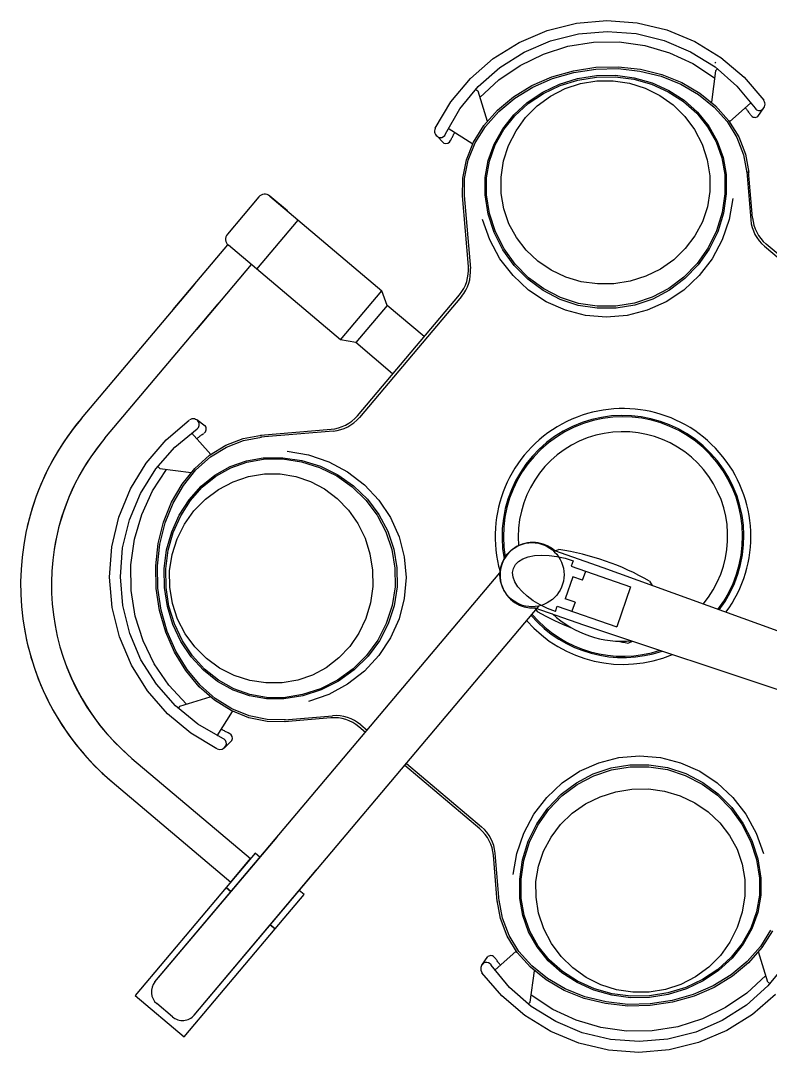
# Model space of a CAD drawing. Extents: x 2733443 to 3206532, y -1516114 to -1264405.
# Drawn here: x 3000683 to 3001077, y -1482880 to -1482338 of the extents above; entities that cross this region are included whole.
import ezdxf

# ---------------------------------------------------------------- set-up
doc = ezdxf.new("R2010")
doc.units = 0
doc.header["$MEASUREMENT"] = 0
doc.linetypes.add('1', pattern=[0, 0, 0])
doc.layers.get('0').update_dxf_attribs({"color": 250, "linetype": '1'})
doc.layers.add('furniture', color=33, linetype='Continuous')

# ---------------------------------------------------------------- blocks, each defined once
blk = doc.blocks.new('EQUIPMENT')
at = {"layer": 'furniture'}
for p, q in [((-30617.86, 19823.82), (-30601.93, 19825.17)), ((-30601.93, 19825.17), (-30585.98, 19823.98)), ((-30585.98, 19823.98), (-30570.42, 19820.3)), ((-30648.1, 19813.74), (-30633.38, 19819.98)), ((-30633.38, 19819.98), (-30617.86, 19823.82)), ((-30616.79, 19818.26), (-30601.7, 19819.51)), ((-30601.7, 19819.51), (-30586.6, 19818.33)), ((-30570.42, 19820.3), (-30555.64, 19814.22)), ((-30661.65, 19805.26), (-30648.1, 19813.74)), ((-30645.42, 19808.67), (-30631.49, 19814.62)), ((-30631.49, 19814.62), (-30616.79, 19818.26)), ((-30622.38, 19811.68), (-30608.99, 19813.82)), ((-30608.99, 19813.82), (-30595.43, 19813.96)), ((-30595.43, 19813.96), (-30582, 19812.11)), ((-30586.6, 19818.33), (-30571.88, 19814.75)), ((-30571.88, 19814.75), (-30557.92, 19808.86)), ((-30555.64, 19814.22), (-30542, 19805.88)), ((-30658.22, 19800.57), (-30645.42, 19808.67)), ((-30635.31, 19807.6), (-30622.38, 19811.68)), ((-30582, 19812.11), (-30568.98, 19808.31)), ((-30568.98, 19808.31), (-30556.66, 19802.63)), ((-30557.92, 19808.86), (-30545.09, 19800.82)), ((-30673.7, 19794.74), (-30661.65, 19805.26)), ((-30647.51, 19801.67), (-30635.31, 19807.6)), ((-30556.66, 19802.63), (-30545.32, 19795.2)), ((-30544.61, 19803.26), (-30545.12, 19802.8)), ((-30542, 19805.88), (-30529.84, 19795.49)), ((-30669.56, 19790.53), (-30658.22, 19800.57)), ((-30658.69, 19794), (-30647.51, 19801.67)), ((-30630.81, 19795.66), (-30619.52, 19798.88)), ((-30630.43, 19794.82), (-30619.29, 19798)), ((-30619.52, 19798.88), (-30607.81, 19800.64)), ((-30619.29, 19798), (-30607.74, 19799.73)), ((-30607.81, 19800.64), (-30595.98, 19800.87)), ((-30607.74, 19799.73), (-30596.06, 19799.97)), ((-30596.06, 19799.97), (-30584.54, 19798.7)), ((-30595.98, 19800.87), (-30584.31, 19799.59)), ((-30584.54, 19798.7), (-30573.47, 19795.97)), ((-30584.31, 19799.59), (-30573.08, 19796.81)), ((-30544.84, 19798.84), (-30546.98, 19782.37)), ((-30545.09, 19800.82), (-30533.7, 19790.83)), ((-30544.84, 19798.84), (-30543.76, 19799.81)), ((-30683.94, 19782.46), (-30673.7, 19794.74)), ((-30668.63, 19784.78), (-30658.69, 19794)), ((-30641.41, 19791.03), (-30630.81, 19795.66)), ((-30640.88, 19790.27), (-30630.43, 19794.82)), ((-30635.67, 19787.65), (-30626.78, 19791.87)), ((-30626.78, 19791.87), (-30617.3, 19794.78)), ((-30626.51, 19791.07), (-30617.12, 19793.95)), ((-30623.94, 19789.45), (-30615.74, 19792.15)), ((-30617.3, 19794.78), (-30607.45, 19796.33)), ((-30617.12, 19793.95), (-30607.38, 19795.47)), ((-30615.74, 19792.15), (-30607.22, 19793.55)), ((-30607.45, 19796.33), (-30597.48, 19796.46)), ((-30607.38, 19795.47), (-30597.52, 19795.61)), ((-30607.22, 19793.55), (-30598.58, 19793.6)), ((-30598.58, 19793.6), (-30590.04, 19792.31)), ((-30597.52, 19795.61), (-30587.78, 19794.35)), ((-30597.48, 19796.46), (-30587.64, 19795.17)), ((-30590.04, 19792.31), (-30581.81, 19789.71)), ((-30587.78, 19794.35), (-30578.41, 19791.72)), ((-30587.64, 19795.17), (-30578.17, 19792.51)), ((-30578.41, 19791.72), (-30569.64, 19787.8)), ((-30578.17, 19792.51), (-30569.3, 19788.53)), ((-30573.47, 19795.97), (-30563.12, 19791.83)), ((-30573.08, 19796.81), (-30562.59, 19792.61)), ((-30563.12, 19791.83), (-30553.74, 19786.39)), ((-30562.59, 19792.61), (-30553.08, 19787.09)), ((-30529.84, 19795.49), (-30519.47, 19783.32)), ((-30679.15, 19778.8), (-30669.56, 19790.53)), ((-30670.88, 19789.02), (-30669.71, 19788.28)), ((-30669.71, 19788.28), (-30664.81, 19772.31)), ((-30651.05, 19785.13), (-30641.41, 19791.03)), ((-30650.4, 19784.45), (-30640.88, 19790.27)), ((-30643.75, 19782.23), (-30635.67, 19787.65)), ((-30643.29, 19781.58), (-30635.3, 19786.91)), ((-30635.3, 19786.91), (-30626.51, 19791.07)), ((-30631.62, 19785.5), (-30623.94, 19789.45)), ((-30581.81, 19789.71), (-30574.09, 19785.86)), ((-30569.64, 19787.8), (-30561.68, 19782.68)), ((-30569.3, 19788.53), (-30561.25, 19783.32)), ((-30553.74, 19786.39), (-30545.56, 19779.78)), ((-30553.08, 19787.09), (-30544.79, 19780.38)), ((-30533.7, 19790.83), (-30524.05, 19779.15)), ((-30692.12, 19768.72), (-30683.94, 19782.46)), ((-30659.5, 19778.09), (-30651.05, 19785.13)), ((-30658.73, 19777.51), (-30650.4, 19784.45)), ((-30650.81, 19775.75), (-30643.75, 19782.23)), ((-30650.28, 19775.19), (-30643.29, 19781.58)), ((-30638.58, 19780.41), (-30631.62, 19785.5)), ((-30574.09, 19785.86), (-30567.07, 19780.86)), ((-30567.07, 19780.86), (-30560.93, 19774.82)), ((-30561.68, 19782.68), (-30554.72, 19776.49)), ((-30561.25, 19783.32), (-30554.22, 19777.03)), ((-30537.43, 19771.99), (-30526.18, 19782.07)), ((-30686.75, 19765.69), (-30679.15, 19778.8)), ((-30666.55, 19770.09), (-30659.5, 19778.09)), ((-30665.69, 19769.63), (-30658.73, 19777.51)), ((-30656.68, 19768.37), (-30650.81, 19775.75)), ((-30656.1, 19767.91), (-30650.28, 19775.19)), ((-30644.66, 19774.3), (-30638.58, 19780.41)), ((-30554.72, 19776.49), (-30548.95, 19769.37)), ((-30554.22, 19777.03), (-30548.38, 19769.8)), ((-30545.56, 19779.78), (-30538.78, 19772.17)), ((-30544.79, 19780.38), (-30537.92, 19772.66)), ((-30529.19, 19779.37), (-30528.9, 19779.01)), ((-30528.9, 19779.01), (-30528.62, 19778.64)), ((-30528.62, 19778.64), (-30528.33, 19778.28)), ((-30528.33, 19778.28), (-30528.05, 19777.91)), ((-30528.05, 19777.91), (-30527.77, 19777.54)), ((-30527.77, 19777.54), (-30527.5, 19777.17)), ((-30527.5, 19777.17), (-30527.22, 19776.8)), ((-30527.22, 19776.8), (-30526.95, 19776.43)), ((-30526.95, 19776.43), (-30526.67, 19776.05)), ((-30526.67, 19776.05), (-30526.4, 19775.68)), ((-30522.55, 19774.84), (-30519.39, 19779.32)), ((-30672.02, 19761.32), (-30666.55, 19770.09)), ((-30649.7, 19767.32), (-30644.66, 19774.3)), ((-30560.93, 19774.82), (-30555.82, 19767.91)), ((-30548.38, 19769.8), (-30543.88, 19761.82)), ((-30538.78, 19772.17), (-30533.58, 19763.75)), ((-30537.92, 19772.66), (-30532.65, 19764.11)), ((-30691.53, 19764.76), (-30687.66, 19760.88)), ((-30687.12, 19764.9), (-30686.75, 19765.69)), ((-30685.29, 19768.61), (-30672.42, 19760.52)), ((-30683.17, 19764.01), (-30682.96, 19764.42)), ((-30682.96, 19764.42), (-30682.75, 19764.83)), ((-30682.75, 19764.83), (-30682.53, 19765.24)), ((-30682.53, 19765.24), (-30682.31, 19765.65)), ((-30682.31, 19765.65), (-30682.09, 19766.05)), ((-30682.09, 19766.05), (-30681.87, 19766.46)), ((-30671.09, 19760.99), (-30665.69, 19769.63)), ((-30661.23, 19760.26), (-30656.68, 19768.37)), ((-30660.6, 19759.93), (-30656.1, 19767.91)), ((-30653.58, 19759.64), (-30649.7, 19767.32)), ((-30555.82, 19767.91), (-30551.85, 19760.28)), ((-30548.95, 19769.37), (-30544.49, 19761.5)), ((-30684.07, 19762.18), (-30684, 19762.35)), ((-30684, 19762.35), (-30683.8, 19762.77)), ((-30683.8, 19762.77), (-30683.59, 19763.18)), ((-30683.59, 19763.18), (-30683.38, 19763.6)), ((-30683.38, 19763.6), (-30683.17, 19764.01)), ((-30675.78, 19752), (-30672.02, 19761.32)), ((-30674.8, 19751.81), (-30671.09, 19760.99)), ((-30664.33, 19751.63), (-30661.23, 19760.26)), ((-30663.67, 19751.42), (-30660.6, 19759.93)), ((-30656.2, 19751.45), (-30653.58, 19759.64)), ((-30551.85, 19760.28), (-30549.14, 19752.13)), ((-30544.49, 19761.5), (-30541.47, 19753.08)), ((-30543.88, 19761.82), (-30540.82, 19753.27)), ((-30533.58, 19763.75), (-30530.08, 19754.71)), ((-30532.65, 19764.11), (-30529.09, 19754.94)), ((-30530.08, 19754.71), (-30528.36, 19745.29)), ((-30529.09, 19754.94), (-30527.35, 19745.38)), ((-30677.74, 19742.37), (-30675.78, 19752)), ((-30676.74, 19742.31), (-30674.8, 19751.81)), ((-30665.91, 19742.69), (-30664.33, 19751.63)), ((-30665.23, 19742.61), (-30663.67, 19751.42)), ((-30657.51, 19742.96), (-30656.2, 19751.45)), ((-30549.14, 19752.13), (-30547.74, 19743.65)), ((-30541.47, 19753.08), (-30539.95, 19744.31)), ((-30540.82, 19753.27), (-30539.28, 19744.37)), ((-30665.93, 19733.66), (-30665.91, 19742.69)), ((-30657.46, 19734.37), (-30657.51, 19742.96)), ((-30547.74, 19743.65), (-30547.73, 19735.45)), ((-30539.95, 19744.31), (-30539.88, 19734.26)), ((-30539.28, 19744.37), (-30539.2, 19734.15)), ((-30528.4, 19745.79), (-30526.26, 19720.48)), ((-30525.34, 19721.58), (-30527.4, 19745.88)), ((-30677.86, 19732.65), (-30677.74, 19742.37)), ((-30676.85, 19732.74), (-30676.74, 19742.31)), ((-30665.26, 19733.72), (-30665.23, 19742.61)), ((-30784.87, 19732.53), (-30801.4, 19712.95)), ((-30769.89, 19725.18), (-30779.17, 19733.01)), ((-30779.17, 19733.01), (-30720.17, 19683.21)), ((-30674.75, 19695.96), (-30677.9, 19733.15)), ((-30676.89, 19733.24), (-30673.66, 19695.04)), ((-30664.29, 19723.57), (-30665.93, 19733.66)), ((-30663.64, 19723.79), (-30665.26, 19733.72)), ((-30656.1, 19726.28), (-30657.46, 19734.37)), ((-30547.73, 19735.45), (-30549.07, 19727.33)), ((-30539.88, 19734.26), (-30541.35, 19724.32)), ((-30539.2, 19734.15), (-30540.68, 19724.05)), ((-30549.07, 19727.33), (-30551.72, 19719.5)), ((-30535.72, 19731.8), (-30537.67, 19720.65)), ((-30661.13, 19713.86), (-30664.29, 19723.57)), ((-30660.52, 19714.25), (-30663.64, 19723.79)), ((-30653.42, 19718.5), (-30656.1, 19726.28)), ((-30541.35, 19724.32), (-30544.33, 19714.75)), ((-30540.68, 19724.05), (-30543.69, 19714.31)), ((-30785.97, 19694.63), (-30764.23, 19720.4)), ((-30663.54, 19710.01), (-30667.33, 19720.67)), ((-30649.48, 19711.23), (-30653.42, 19718.5)), ((-30551.72, 19719.5), (-30555.63, 19712.15)), ((-30537.67, 19720.65), (-30541.34, 19709.98)), ((-30656.54, 19704.77), (-30661.13, 19713.86)), ((-30655.98, 19705.31), (-30660.52, 19714.25)), ((-30644.4, 19704.64), (-30649.48, 19711.23)), ((-30555.63, 19712.15), (-30560.7, 19705.46)), ((-30544.33, 19714.75), (-30548.74, 19705.77)), ((-30543.69, 19714.31), (-30548.15, 19705.19)), ((-30829.91, 19673.41), (-30801.17, 19707.46)), ((-30741.92, 19657.45), (-30800.92, 19707.25)), ((-30741.92, 19657.45), (-30800.92, 19707.25)), ((-30658.13, 19700.11), (-30663.54, 19710.01)), ((-30650.61, 19696.52), (-30656.54, 19704.77)), ((-30650.12, 19697.2), (-30655.98, 19705.31)), ((-30560.7, 19705.46), (-30566.8, 19699.6)), ((-30548.74, 19705.77), (-30554.48, 19697.62)), ((-30548.15, 19705.19), (-30553.95, 19696.9)), ((-30541.34, 19709.98), (-30546.63, 19700.09)), ((-30519.16, 19706.73), (-30455.59, 19653.07)), ((-30454.66, 19654.17), (-30518.23, 19707.82)), ((-30651.24, 19691.24), (-30658.13, 19700.11)), ((-30638.28, 19698.9), (-30644.4, 19704.64)), ((-30566.8, 19699.6), (-30573.77, 19694.7)), ((-30546.63, 19700.09), (-30553.42, 19691.23)), ((-30817.55, 19662.98), (-30788.81, 19697.02)), ((-30643.5, 19689.32), (-30650.61, 19696.52)), ((-30643.09, 19690.12), (-30650.12, 19697.2)), ((-30631.29, 19694.14), (-30638.28, 19698.9)), ((-30623.59, 19690.49), (-30631.29, 19694.14)), ((-30573.77, 19694.7), (-30581.46, 19690.9)), ((-30554.48, 19697.62), (-30561.41, 19690.48)), ((-30553.95, 19696.9), (-30560.94, 19689.64)), ((-30643.07, 19683.65), (-30651.24, 19691.24)), ((-30635.39, 19683.35), (-30643.5, 19689.32)), ((-30635.06, 19684.25), (-30643.09, 19690.12)), ((-30615.37, 19688.04), (-30623.59, 19690.49)), ((-30581.46, 19690.9), (-30589.67, 19688.29)), ((-30561.41, 19690.48), (-30569.35, 19684.53)), ((-30560.94, 19689.64), (-30568.96, 19683.6)), ((-30553.42, 19691.23), (-30561.5, 19683.63)), ((-30878.15, 19616.26), (-30818.61, 19686.81)), ((-30741.92, 19657.45), (-30720.17, 19683.21)), ((-30717.43, 19675.6), (-30720.17, 19683.21)), ((-30633.83, 19677.52), (-30643.07, 19683.65)), ((-30626.46, 19678.74), (-30635.39, 19683.35)), ((-30626.24, 19679.72), (-30635.06, 19684.25)), ((-30606.84, 19686.84), (-30615.37, 19688.04)), ((-30598.2, 19686.92), (-30606.84, 19686.84)), ((-30589.67, 19688.29), (-30598.2, 19686.92)), ((-30569.35, 19684.53), (-30578.11, 19679.93)), ((-30568.96, 19683.6), (-30577.82, 19678.93)), ((-30561.5, 19683.63), (-30570.68, 19677.5)), ((-30733.11, 19617.64), (-30679.45, 19681.21)), ((-30678.36, 19680.29), (-30732.01, 19616.72)), ((-30616.95, 19675.62), (-30626.46, 19678.74)), ((-30616.83, 19676.66), (-30626.24, 19679.72)), ((-30578.11, 19679.93), (-30587.47, 19676.79)), ((-30577.82, 19678.93), (-30587.28, 19675.73)), ((-30865.79, 19605.82), (-30806.24, 19676.37)), ((-30717.43, 19675.6), (-30733.95, 19656.02)), ((-30698.02, 19659.21), (-30717.43, 19675.6)), ((-30623.75, 19673.02), (-30633.83, 19677.52)), ((-30613.12, 19670.27), (-30623.75, 19673.02)), ((-30607.09, 19674.06), (-30616.95, 19675.62)), ((-30607.07, 19675.13), (-30616.83, 19676.66)), ((-30597.12, 19674.1), (-30607.09, 19674.06)), ((-30597.21, 19675.17), (-30607.07, 19675.13)), ((-30587.47, 19676.79), (-30597.21, 19675.17)), ((-30587.28, 19675.73), (-30597.12, 19674.1)), ((-30580.7, 19673.01), (-30591.3, 19670.26)), ((-30570.68, 19677.5), (-30580.7, 19673.01)), ((-30602.2, 19669.34), (-30613.12, 19670.27)), ((-30591.3, 19670.26), (-30602.2, 19669.34)), ((-30733.95, 19656.02), (-30741.92, 19657.45)), ((-30714.54, 19639.63), (-30733.95, 19656.02)), ((-30833.67, 19604.94), (-30821.49, 19615.31)), ((-30813.02, 19612.24), (-30817.49, 19615.4)), ((-30829.01, 19601.08), (-30817.32, 19610.73)), ((-30810.17, 19597.35), (-30820.24, 19608.61)), ((-30815.72, 19607.01), (-30815.35, 19607.29)), ((-30815.35, 19607.29), (-30814.97, 19607.56)), ((-30814.97, 19607.56), (-30814.6, 19607.84)), ((-30814.6, 19607.84), (-30814.23, 19608.11)), ((-30814.23, 19608.11), (-30813.85, 19608.38)), ((-30793.11, 19605.69), (-30783.55, 19607.43)), ((-30784.05, 19607.39), (-30746.86, 19610.53)), ((-30745.77, 19609.61), (-30783.97, 19606.38)), ((-30844.05, 19592.79), (-30833.67, 19604.94)), ((-30817.54, 19605.59), (-30817.18, 19605.88)), ((-30817.18, 19605.88), (-30816.82, 19606.17)), ((-30816.82, 19606.17), (-30816.45, 19606.45)), ((-30816.45, 19606.45), (-30816.08, 19606.73)), ((-30816.08, 19606.73), (-30815.72, 19607.01)), ((-30810.83, 19596.86), (-30802.28, 19602.14)), ((-30802.28, 19602.14), (-30793.11, 19605.69)), ((-30801.92, 19601.2), (-30792.89, 19604.71)), ((-30792.89, 19604.71), (-30783.47, 19606.42)), ((-30839, 19589.7), (-30829.01, 19601.08)), ((-30818.56, 19590), (-30810.83, 19596.86)), ((-30810.35, 19596), (-30801.92, 19601.2)), ((-30769.98, 19599.07), (-30758.82, 19597.12)), ((-30758.82, 19597.12), (-30748.16, 19593.45)), ((-30852.39, 19579.15), (-30844.05, 19592.79)), ((-30837.02, 19589.94), (-30837.99, 19591.03)), ((-30817.96, 19589.23), (-30810.35, 19596)), ((-30807.98, 19586.4), (-30799.99, 19590.91)), ((-30799.99, 19590.91), (-30791.44, 19593.97)), ((-30799.67, 19590.29), (-30791.25, 19593.31)), ((-30791.44, 19593.97), (-30782.54, 19595.5)), ((-30791.25, 19593.31), (-30782.49, 19594.83)), ((-30782.54, 19595.5), (-30772.32, 19595.58)), ((-30782.49, 19594.83), (-30772.43, 19594.91)), ((-30772.43, 19594.91), (-30762.5, 19593.43)), ((-30772.32, 19595.58), (-30762.22, 19594.1)), ((-30762.5, 19593.43), (-30752.92, 19590.45)), ((-30762.22, 19594.1), (-30752.49, 19591.09)), ((-30752.49, 19591.09), (-30743.36, 19586.64)), ((-30748.16, 19593.45), (-30738.26, 19588.15)), ((-30847.04, 19576.86), (-30839, 19589.7)), ((-30840.8, 19578.12), (-30833.38, 19589.47)), ((-30837.02, 19589.94), (-30820.55, 19587.8)), ((-30825.26, 19581.71), (-30818.56, 19590)), ((-30824.56, 19581.05), (-30817.96, 19589.23)), ((-30815.21, 19580.56), (-30807.98, 19586.4)), ((-30814.66, 19580.06), (-30807.54, 19585.84)), ((-30807.54, 19585.84), (-30799.67, 19590.29)), ((-30798.45, 19582.93), (-30790.3, 19585.64)), ((-30790.3, 19585.64), (-30781.83, 19587.04)), ((-30781.83, 19587.04), (-30773.62, 19587.05)), ((-30773.62, 19587.05), (-30765.5, 19585.71)), ((-30765.5, 19585.71), (-30757.67, 19583.06)), ((-30752.92, 19590.45), (-30743.95, 19586.04)), ((-30743.95, 19586.04), (-30735.79, 19580.3)), ((-30743.36, 19586.64), (-30735.07, 19580.84)), ((-30738.26, 19588.15), (-30729.4, 19581.37)), ((-30830.78, 19572.2), (-30825.26, 19581.71)), ((-30830, 19571.66), (-30824.56, 19581.05)), ((-30821.5, 19573.53), (-30815.21, 19580.56)), ((-30806.08, 19578.97), (-30798.45, 19582.93)), ((-30757.67, 19583.06), (-30750.32, 19579.15)), ((-30735.79, 19580.3), (-30728.65, 19573.37)), ((-30735.07, 19580.84), (-30727.82, 19573.84)), ((-30729.4, 19581.37), (-30721.81, 19573.28)), ((-30858.48, 19564.36), (-30852.39, 19579.15)), ((-30852.93, 19562.9), (-30847.04, 19576.86)), ((-30846.48, 19565.8), (-30840.8, 19578.12)), ((-30820.86, 19573.11), (-30814.66, 19580.06)), ((-30813, 19573.85), (-30806.08, 19578.97)), ((-30750.32, 19579.15), (-30743.63, 19574.09)), ((-30834.98, 19561.7), (-30830.78, 19572.2)), ((-30834.14, 19561.31), (-30830, 19571.66)), ((-30826.7, 19565.48), (-30821.5, 19573.53)), ((-30825.98, 19565.14), (-30820.86, 19573.11)), ((-30819.03, 19567.71), (-30813, 19573.85)), ((-30743.63, 19574.09), (-30737.77, 19567.99)), ((-30728.65, 19573.37), (-30722.71, 19565.43)), ((-30727.82, 19573.84), (-30721.78, 19565.82)), ((-30721.81, 19573.28), (-30715.68, 19564.11)), ((-30862.16, 19548.8), (-30858.48, 19564.36)), ((-30850.29, 19552.79), (-30846.48, 19565.8)), ((-30830.68, 19556.61), (-30826.7, 19565.48)), ((-30829.9, 19556.37), (-30825.98, 19565.14)), ((-30824.04, 19560.69), (-30819.03, 19567.71)), ((-30737.77, 19567.99), (-30732.88, 19561.01)), ((-30722.71, 19565.43), (-30718.11, 19556.67)), ((-30721.78, 19565.82), (-30717.1, 19556.97)), ((-30715.68, 19564.11), (-30711.18, 19554.09)), ((-30856.51, 19548.19), (-30852.93, 19562.9)), ((-30837.76, 19550.48), (-30834.98, 19561.7)), ((-30836.88, 19550.24), (-30834.14, 19561.31)), ((-30827.89, 19552.98), (-30824.04, 19560.69)), ((-30732.88, 19561.01), (-30729.08, 19553.32)), ((-30833.35, 19547.14), (-30830.68, 19556.61)), ((-30832.52, 19547), (-30829.9, 19556.37)), ((-30830.49, 19544.75), (-30827.89, 19552.98)), ((-30729.08, 19553.32), (-30726.46, 19545.11)), ((-30718.11, 19556.67), (-30714.96, 19547.31)), ((-30717.1, 19556.97), (-30713.91, 19547.51)), ((-30711.18, 19554.09), (-30708.44, 19543.48)), ((-30863.34, 19532.86), (-30862.16, 19548.8)), ((-30857.69, 19533.09), (-30856.51, 19548.19)), ((-30852.14, 19539.35), (-30850.29, 19552.79)), ((-30839.05, 19538.8), (-30837.76, 19550.48)), ((-30838.14, 19538.72), (-30836.88, 19550.24)), ((-30834.63, 19537.3), (-30833.35, 19547.14)), ((-30833.78, 19537.27), (-30832.52, 19547)), ((-30831.78, 19536.21), (-30830.49, 19544.75)), ((-30726.46, 19545.11), (-30725.1, 19536.58)), ((-30714.96, 19547.31), (-30713.35, 19537.58)), ((-30713.91, 19547.51), (-30712.27, 19537.67)), ((-30708.44, 19543.48), (-30707.52, 19532.58)), ((-30648.35, 19541.12), (-30646.07, 19542.49)), ((-30646.07, 19542.49), (-30643.25, 19543.52)), ((-30643.25, 19543.52), (-30639.97, 19544.17)), ((-30639.97, 19544.17), (-30636.3, 19544.42)), ((-30636.3, 19544.42), (-30632.33, 19544.27)), ((-30632.33, 19544.27), (-30628.17, 19543.72)), ((-30629.31, 19546.63), (-30627.22, 19547.37)), ((-30603.83, 19537.77), (-30629.31, 19546.63)), ((-30628.17, 19543.72), (-30623.92, 19542.79)), ((-30623.92, 19542.79), (-30619.67, 19541.5)), ((-30851.99, 19525.79), (-30852.14, 19539.35)), ((-30838.81, 19526.97), (-30839.05, 19538.8)), ((-30837.91, 19527.04), (-30838.14, 19538.72)), ((-30834.5, 19527.33), (-30834.63, 19537.3)), ((-30833.65, 19527.41), (-30833.78, 19537.27)), ((-30713.35, 19537.58), (-30713.3, 19527.71)), ((-30712.27, 19537.67), (-30712.23, 19527.69)), ((-30651.5, 19535.23), (-30651.1, 19537.44)), ((-30651.1, 19537.44), (-30650.04, 19539.42)), ((-30650.04, 19539.42), (-30648.35, 19541.12)), ((-30619.67, 19541.5), (-30620.67, 19538.63)), ((-30620.67, 19538.63), (-30589.47, 19527.77)), ((-30483.39, 19494.08), (-30603.83, 19537.77)), ((-30861.99, 19516.93), (-30863.34, 19532.86)), ((-30856.44, 19517.99), (-30857.69, 19533.09)), ((-30839.49, 19320.23), (-30658.12, 19535.1)), ((-30831.73, 19527.57), (-30831.78, 19536.21)), ((-30725.1, 19536.58), (-30725.01, 19527.95)), ((-30707.52, 19532.58), (-30708.44, 19521.67)), ((-30651.23, 19532.85), (-30651.5, 19535.23)), ((-30650.29, 19530.35), (-30651.23, 19532.85)), ((-30619.79, 19532.97), (-30623.78, 19521.51)), ((-30614.69, 19531.2), (-30619.79, 19532.97)), ((-30614.69, 19531.2), (-30613.03, 19535.97)), ((-30837.06, 19515.26), (-30838.81, 19526.97)), ((-30836.18, 19515.49), (-30837.91, 19527.04)), ((-30832.96, 19517.49), (-30834.5, 19527.33)), ((-30832.12, 19517.66), (-30833.65, 19527.41)), ((-30830.33, 19519.04), (-30831.73, 19527.57)), ((-30725.01, 19527.95), (-30726.21, 19519.42)), ((-30713.3, 19527.71), (-30714.83, 19517.95)), ((-30712.23, 19527.69), (-30713.79, 19517.83)), ((-30648.72, 19527.8), (-30650.29, 19530.35)), ((-30646.55, 19525.25), (-30648.72, 19527.8)), ((-30589.47, 19527.77), (-30596.78, 19506.76)), ((-30579.51, 19530.76), (-30578.16, 19528.43)), ((-30849.86, 19512.4), (-30851.99, 19525.79)), ((-30708.44, 19521.67), (-30711.19, 19511.03)), ((-30643.83, 19522.78), (-30646.55, 19525.25)), ((-30640.63, 19520.44), (-30643.83, 19522.78)), ((-30618.68, 19519.73), (-30623.78, 19521.51)), ((-30858.15, 19501.41), (-30861.99, 19516.93)), ((-30852.79, 19503.29), (-30856.44, 19517.99)), ((-30833.83, 19503.97), (-30837.06, 19515.26)), ((-30833, 19504.35), (-30836.18, 19515.49)), ((-30830.04, 19508), (-30832.96, 19517.49)), ((-30829.25, 19508.28), (-30832.12, 19517.66)), ((-30827.62, 19510.84), (-30830.33, 19519.04)), ((-30818.88, 19302.84), (-30637.51, 19517.7)), ((-30726.21, 19519.42), (-30728.67, 19511.2)), ((-30714.83, 19517.95), (-30717.9, 19508.54)), ((-30713.79, 19517.83), (-30716.92, 19508.32)), ((-30637.02, 19518.28), (-30640.63, 19520.44)), ((-30639.72, 19516.7), (-30638.54, 19514.83)), ((-30639.72, 19516.7), (-30614.25, 19507.84)), ((-30633.11, 19516.37), (-30637.02, 19518.28)), ((-30628.98, 19514.75), (-30633.11, 19516.37)), ((-30628.98, 19514.75), (-30627.98, 19517.62)), ((-30627.98, 19517.62), (-30596.78, 19506.76)), ((-30618.68, 19519.73), (-30620.34, 19514.96)), ((-30845.78, 19499.47), (-30849.86, 19512.4)), ((-30823.68, 19503.16), (-30827.62, 19510.84)), ((-30728.67, 19511.2), (-30732.32, 19503.5)), ((-30711.19, 19511.03), (-30715.69, 19500.96)), ((-30828.44, 19493.9), (-30833, 19504.35)), ((-30825.82, 19499.11), (-30830.04, 19508)), ((-30825.09, 19499.48), (-30829.25, 19508.28)), ((-30717.9, 19508.54), (-30722.42, 19499.72)), ((-30716.92, 19508.32), (-30721.52, 19499.4)), ((-30614.25, 19507.84), (-30492.7, 19467.33)), ((-30851.91, 19486.69), (-30858.15, 19501.41)), ((-30846.84, 19489.36), (-30852.79, 19503.29)), ((-30839.84, 19487.28), (-30845.78, 19499.47)), ((-30829.21, 19493.37), (-30833.83, 19503.97)), ((-30820.41, 19491.04), (-30825.82, 19499.11)), ((-30819.75, 19491.49), (-30825.09, 19499.48)), ((-30818.58, 19496.2), (-30823.68, 19503.16)), ((-30732.32, 19503.5), (-30737.07, 19496.5)), ((-30722.42, 19499.72), (-30728.3, 19491.69)), ((-30721.52, 19499.4), (-30727.5, 19491.28)), ((-30715.69, 19500.96), (-30721.82, 19491.71)), ((-30590.83, 19498.23), (-30588.32, 19499.22)), ((-30823.3, 19483.73), (-30829.21, 19493.37)), ((-30822.62, 19484.39), (-30828.44, 19493.9)), ((-30812.47, 19490.13), (-30818.58, 19496.2)), ((-30737.07, 19496.5), (-30742.82, 19490.39)), ((-30838.74, 19476.56), (-30846.84, 19489.36)), ((-30813.93, 19483.97), (-30820.41, 19491.04)), ((-30813.37, 19484.5), (-30819.75, 19491.49)), ((-30805.49, 19485.09), (-30812.47, 19490.13)), ((-30742.82, 19490.39), (-30749.41, 19485.3)), ((-30728.3, 19491.69), (-30735.38, 19484.66)), ((-30727.5, 19491.28), (-30734.7, 19484.17)), ((-30721.82, 19491.71), (-30729.42, 19483.54)), ((-30843.43, 19473.13), (-30851.91, 19486.69)), ((-30832.18, 19476.09), (-30839.84, 19487.28)), ((-30816.26, 19475.28), (-30823.3, 19483.73)), ((-30815.69, 19476.05), (-30822.62, 19484.39)), ((-30806.54, 19478.1), (-30813.93, 19483.97)), ((-30806.09, 19478.69), (-30813.37, 19484.5)), ((-30797.81, 19481.21), (-30805.49, 19485.09)), ((-30749.41, 19485.3), (-30756.68, 19481.37)), ((-30735.38, 19484.66), (-30743.48, 19478.81)), ((-30734.7, 19484.17), (-30742.95, 19478.25)), ((-30729.42, 19483.54), (-30738.28, 19476.66)), ((-30798.44, 19473.56), (-30806.54, 19478.1)), ((-30798.1, 19474.19), (-30806.09, 19478.69)), ((-30789.63, 19478.58), (-30797.81, 19481.21)), ((-30781.14, 19477.27), (-30789.63, 19478.58)), ((-30772.55, 19477.32), (-30781.14, 19477.27)), ((-30764.46, 19478.68), (-30772.55, 19477.32)), ((-30756.68, 19481.37), (-30764.46, 19478.68)), ((-30743.48, 19478.81), (-30752.42, 19474.26)), ((-30742.95, 19478.25), (-30752.04, 19473.65)), ((-30832.92, 19461.09), (-30843.43, 19473.13)), ((-30828.7, 19465.22), (-30838.74, 19476.56)), ((-30822.95, 19466.15), (-30832.18, 19476.09)), ((-30808.26, 19468.24), (-30816.26, 19475.28)), ((-30807.8, 19469.1), (-30815.69, 19476.05)), ((-30789.81, 19470.46), (-30798.44, 19473.56)), ((-30789.6, 19471.12), (-30798.1, 19474.19)), ((-30752.42, 19474.26), (-30761.97, 19471.14)), ((-30752.04, 19473.65), (-30761.74, 19470.49)), ((-30738.28, 19476.66), (-30748.18, 19471.25)), ((-30826.46, 19465.07), (-30810.49, 19469.97)), ((-30799.5, 19462.76), (-30808.26, 19468.24)), ((-30799.16, 19463.7), (-30807.8, 19469.1)), ((-30780.86, 19468.88), (-30789.81, 19470.46)), ((-30780.79, 19469.55), (-30789.6, 19471.12)), ((-30771.83, 19468.85), (-30780.86, 19468.88)), ((-30771.89, 19469.53), (-30780.79, 19469.55)), ((-30761.97, 19471.14), (-30771.89, 19469.53)), ((-30761.74, 19470.49), (-30771.83, 19468.85)), ((-30748.18, 19471.25), (-30758.85, 19467.45)), ((-30820.64, 19450.84), (-30832.92, 19461.09)), ((-30816.98, 19455.63), (-30828.7, 19465.22)), ((-30827.2, 19463.9), (-30826.46, 19465.07)), ((-30806.79, 19449.49), (-30798.69, 19462.36)), ((-30790.18, 19459), (-30799.5, 19462.76)), ((-30789.98, 19459.98), (-30799.16, 19463.7)), ((-30803.87, 19448.04), (-30816.98, 19455.63)), ((-30780.54, 19457.04), (-30790.18, 19459)), ((-30780.49, 19458.05), (-30789.98, 19459.98)), ((-30770.82, 19456.93), (-30780.54, 19457.04)), ((-30770.91, 19457.94), (-30780.49, 19458.05)), ((-30771.41, 19457.89), (-30746.1, 19460.03)), ((-30747.03, 19458.94), (-30771.33, 19456.89)), ((-30806.89, 19442.67), (-30820.64, 19450.84)), ((-30804.23, 19452.69), (-30804.63, 19452.91)), ((-30803.82, 19452.47), (-30804.23, 19452.69)), ((-30803.41, 19452.25), (-30803.82, 19452.47)), ((-30803, 19452.04), (-30803.41, 19452.25)), ((-30802.59, 19451.82), (-30803, 19452.04)), ((-30802.18, 19451.61), (-30802.59, 19451.82)), ((-30801.77, 19451.4), (-30802.18, 19451.61)), ((-30801.36, 19451.19), (-30801.77, 19451.4)), ((-30800.94, 19450.99), (-30801.36, 19451.19)), ((-30800.53, 19450.79), (-30800.94, 19450.99)), ((-30800.35, 19450.71), (-30800.53, 19450.79)), ((-30728.83, 19451.33), (-30732.28, 19454.24)), ((-30731.35, 19455.34), (-30727.91, 19452.43)), ((-30803.08, 19447.66), (-30803.87, 19448.04)), ((-30802.94, 19443.26), (-30799.06, 19447.12)), ((-30851.57, 19437.64), (-30789.22, 19385.01)), ((-30668.71, 19400.59), (-30708.22, 19433.94)), ((-30707.3, 19435.03), (-30667.78, 19401.68)), ((-30616.26, 19430.9), (-30606.24, 19435.4)), ((-30606.24, 19435.4), (-30595.64, 19438.14)), ((-30599.66, 19432.67), (-30589.82, 19434.31)), ((-30595.64, 19438.14), (-30584.73, 19439.07)), ((-30589.82, 19434.31), (-30579.85, 19434.35)), ((-30584.73, 19439.07), (-30573.82, 19438.14)), ((-30579.85, 19434.35), (-30569.98, 19432.79)), ((-30573.82, 19438.14), (-30563.18, 19435.39)), ((-30563.18, 19435.39), (-30553.11, 19430.89)), ((-30625.44, 19424.78), (-30616.26, 19430.9)), ((-30617.97, 19424.8), (-30609.12, 19429.48)), ((-30617.59, 19423.87), (-30608.83, 19428.47)), ((-30609.12, 19429.48), (-30599.66, 19432.67)), ((-30608.83, 19428.47), (-30599.47, 19431.62)), ((-30599.47, 19431.62), (-30589.73, 19433.24)), ((-30589.73, 19433.24), (-30579.86, 19433.28)), ((-30579.86, 19433.28), (-30570.11, 19431.75)), ((-30570.11, 19431.75), (-30560.7, 19428.68)), ((-30569.98, 19432.79), (-30560.47, 19429.67)), ((-30560.7, 19428.68), (-30551.87, 19424.16)), ((-30560.47, 19429.67), (-30551.55, 19425.06)), ((-30553.11, 19430.89), (-30543.87, 19424.76)), ((-30862.01, 19425.27), (-30799.66, 19372.65)), ((-30633.52, 19417.18), (-30625.44, 19424.78)), ((-30625.99, 19418.77), (-30617.97, 19424.8)), ((-30625.53, 19417.93), (-30617.59, 19423.87)), ((-30551.87, 19424.16), (-30543.85, 19418.28)), ((-30551.55, 19425.06), (-30543.44, 19419.08)), ((-30543.87, 19424.76), (-30535.69, 19417.16)), ((-30632.99, 19411.51), (-30625.99, 19418.77)), ((-30632.45, 19410.79), (-30625.53, 19417.93)), ((-30613.16, 19413.7), (-30605.47, 19417.5)), ((-30605.47, 19417.5), (-30597.26, 19420.12)), ((-30597.26, 19420.12), (-30588.74, 19421.49)), ((-30588.74, 19421.49), (-30580.1, 19421.57)), ((-30580.1, 19421.57), (-30571.57, 19420.37)), ((-30571.57, 19420.37), (-30563.35, 19417.91)), ((-30563.35, 19417.91), (-30555.65, 19414.26)), ((-30543.85, 19418.28), (-30536.82, 19411.21)), ((-30543.44, 19419.08), (-30536.33, 19411.88)), ((-30640.3, 19408.32), (-30633.52, 19417.18)), ((-30620.14, 19408.81), (-30613.16, 19413.7)), ((-30555.65, 19414.26), (-30548.66, 19409.51)), ((-30535.69, 19417.16), (-30528.81, 19408.3)), ((-30645.6, 19398.42), (-30640.3, 19408.32)), ((-30638.79, 19403.22), (-30632.99, 19411.51)), ((-30638.19, 19402.63), (-30632.45, 19410.79)), ((-30626.24, 19402.95), (-30620.14, 19408.81)), ((-30548.66, 19409.51), (-30542.54, 19403.77)), ((-30536.82, 19411.21), (-30530.96, 19403.1)), ((-30536.33, 19411.88), (-30530.4, 19403.64)), ((-30528.81, 19408.3), (-30523.4, 19398.4)), ((-30643.25, 19394.1), (-30638.79, 19403.22)), ((-30642.61, 19393.66), (-30638.19, 19402.63)), ((-30631.3, 19396.26), (-30626.24, 19402.95)), ((-30542.54, 19403.77), (-30537.45, 19397.18)), ((-30530.96, 19403.1), (-30526.41, 19394.16)), ((-30530.4, 19403.64), (-30525.8, 19394.55)), ((-30839.49, 19320.23), (-30775.32, 19396.26)), ((-30649.27, 19387.76), (-30645.6, 19398.42)), ((-30635.21, 19388.91), (-30631.3, 19396.26)), ((-30537.45, 19397.18), (-30533.52, 19389.9)), ((-30523.4, 19398.4), (-30519.61, 19387.74)), ((-30646.25, 19384.36), (-30643.25, 19394.1)), ((-30645.59, 19384.08), (-30642.61, 19393.66)), ((-30526.41, 19394.16), (-30523.29, 19384.61)), ((-30525.8, 19394.55), (-30522.65, 19384.84)), ((-30786.83, 19387.85), (-30802.05, 19369.81)), ((-30799.66, 19372.65), (-30789.22, 19385.01)), ((-30784.25, 19385.67), (-30786.83, 19387.85)), ((-30659.54, 19362.53), (-30661.6, 19386.83)), ((-30658.53, 19362.61), (-30660.67, 19387.93)), ((-30651.22, 19376.61), (-30649.27, 19387.76)), ((-30637.87, 19381.08), (-30635.21, 19388.91)), ((-30533.52, 19389.9), (-30530.84, 19382.13)), ((-30647.74, 19374.26), (-30646.25, 19384.36)), ((-30647.06, 19374.15), (-30645.59, 19384.08)), ((-30639.21, 19372.96), (-30637.87, 19381.08)), ((-30530.84, 19382.13), (-30529.47, 19374.03)), ((-30523.29, 19384.61), (-30521.68, 19374.69)), ((-30522.65, 19384.84), (-30521.01, 19374.75)), ((-30818.88, 19302.84), (-30754.7, 19378.86)), ((-30647.66, 19364.04), (-30647.74, 19374.26)), ((-30646.99, 19364.1), (-30647.06, 19374.15)), ((-30521.68, 19374.69), (-30521.7, 19365.79)), ((-30521.01, 19374.75), (-30521.03, 19365.72)), ((-30802.05, 19369.81), (-30849.89, 19313.13)), ((-30799.47, 19367.64), (-30802.05, 19369.81)), ((-30802.05, 19369.81), (-30799.47, 19367.64)), ((-30639.19, 19364.76), (-30639.21, 19372.96)), ((-30529.47, 19374.03), (-30529.43, 19365.44)), ((-30776.29, 19348.07), (-30761.06, 19366.1)), ((-30761.06, 19366.1), (-30763.64, 19368.28)), ((-30646.12, 19355.14), (-30647.66, 19364.04)), ((-30645.47, 19355.33), (-30646.99, 19364.1)), ((-30637.8, 19356.28), (-30639.19, 19364.76)), ((-30529.43, 19365.44), (-30530.73, 19356.95)), ((-30521.7, 19365.79), (-30523.27, 19356.99)), ((-30521.03, 19365.72), (-30522.61, 19356.78)), ((-30657.84, 19353.47), (-30659.58, 19363.03)), ((-30656.86, 19353.7), (-30658.58, 19363.12)), ((-30654.29, 19344.3), (-30657.84, 19353.47)), ((-30653.36, 19344.66), (-30656.86, 19353.7)), ((-30643.06, 19346.59), (-30646.12, 19355.14)), ((-30642.44, 19346.91), (-30645.47, 19355.33)), ((-30635.08, 19348.13), (-30637.8, 19356.28)), ((-30530.73, 19356.95), (-30533.36, 19348.77)), ((-30523.27, 19356.99), (-30526.34, 19348.48)), ((-30522.61, 19356.78), (-30525.71, 19348.15)), ((-30824.13, 19291.39), (-30776.29, 19348.07)), ((-30776.29, 19348.07), (-30778.86, 19350.24)), ((-30778.86, 19350.24), (-30776.29, 19348.07)), ((-30631.12, 19340.5), (-30635.08, 19348.13)), ((-30533.36, 19348.77), (-30537.24, 19341.09)), ((-30526.34, 19348.48), (-30530.84, 19340.49)), ((-30525.71, 19348.15), (-30530.25, 19340.04)), ((-30515.85, 19347.42), (-30521.25, 19338.78)), ((-30514.92, 19347.09), (-30520.39, 19338.32)), ((-30649.02, 19335.75), (-30654.29, 19344.3)), ((-30648.15, 19336.23), (-30653.36, 19344.66)), ((-30638.56, 19338.6), (-30643.06, 19346.59)), ((-30637.99, 19339.04), (-30642.44, 19346.91)), ((-30660.88, 19326.33), (-30649.55, 19336.47)), ((-30641.38, 19328.62), (-30648.15, 19336.23)), ((-30632.72, 19331.38), (-30638.56, 19338.6)), ((-30632.21, 19331.92), (-30637.99, 19339.04)), ((-30626, 19333.59), (-30631.12, 19340.5)), ((-30537.24, 19341.09), (-30542.28, 19334.11)), ((-30530.84, 19340.49), (-30536.65, 19333.22)), ((-30530.25, 19340.04), (-30536.13, 19332.65)), ((-30521.25, 19338.78), (-30528.2, 19330.9)), ((-30520.39, 19338.32), (-30527.44, 19330.32)), ((-30667.67, 19329.08), (-30664.51, 19333.55)), ((-30660.76, 19332.88), (-30660.65, 19332.72)), ((-30660.38, 19332.34), (-30660.65, 19332.72)), ((-30660.11, 19331.97), (-30660.38, 19332.34)), ((-30659.84, 19331.6), (-30660.11, 19331.97)), ((-30659.56, 19331.23), (-30659.84, 19331.6)), ((-30659.28, 19330.86), (-30659.56, 19331.23)), ((-30659, 19330.49), (-30659.28, 19330.86)), ((-30642.15, 19328.02), (-30649.02, 19335.75)), ((-30625.68, 19325.08), (-30632.72, 19331.38)), ((-30625.26, 19325.73), (-30632.21, 19331.92)), ((-30619.86, 19327.55), (-30626, 19333.59)), ((-30542.28, 19334.11), (-30548.36, 19328)), ((-30536.65, 19333.22), (-30543.64, 19326.83)), ((-30536.13, 19332.65), (-30543.19, 19326.18)), ((-30528.2, 19330.9), (-30536.54, 19323.96)), ((-30517.35, 19320.11), (-30522.22, 19335.99)), ((-30663.3, 19329.68), (-30662.8, 19328.96)), ((-30653.11, 19317.32), (-30662.8, 19328.96)), ((-30658.72, 19330.12), (-30659, 19330.49)), ((-30658.44, 19329.76), (-30658.72, 19330.12)), ((-30658.15, 19329.39), (-30658.44, 19329.76)), ((-30657.87, 19329.03), (-30658.15, 19329.39)), ((-30642.21, 19309.56), (-30640.06, 19326.12)), ((-30633.86, 19321.32), (-30642.15, 19328.02)), ((-30633.2, 19322.02), (-30641.38, 19328.62)), ((-30617.3, 19320.6), (-30625.26, 19325.73)), ((-30612.85, 19322.55), (-30619.86, 19327.55)), ((-30548.36, 19328), (-30555.32, 19322.91)), ((-30543.64, 19326.83), (-30551.63, 19321.49)), ((-30543.19, 19326.18), (-30551.27, 19320.76)), ((-30527.44, 19330.32), (-30535.89, 19323.28)), ((-30507.7, 19329.88), (-30517.25, 19318.12)), ((-30657.22, 19312.91), (-30667.59, 19325.08)), ((-30624.35, 19315.8), (-30633.86, 19321.32)), ((-30623.82, 19316.58), (-30633.2, 19322.02)), ((-30617.63, 19319.88), (-30625.68, 19325.08)), ((-30608.52, 19316.68), (-30617.3, 19320.6)), ((-30605.13, 19318.7), (-30612.85, 19322.55)), ((-30555.32, 19322.91), (-30562.99, 19318.96)), ((-30551.63, 19321.49), (-30560.43, 19317.33)), ((-30551.27, 19320.76), (-30560.16, 19316.54)), ((-30536.54, 19323.96), (-30546.05, 19318.14)), ((-30535.89, 19323.28), (-30545.53, 19317.38)), ((-30518.42, 19323.62), (-30528.36, 19314.4)), ((-30517.35, 19320.11), (-30516.11, 19319.34)), ((-30641.69, 19307.37), (-30653.11, 19317.32)), ((-30613.85, 19311.6), (-30624.35, 19315.8)), ((-30613.46, 19312.44), (-30623.82, 19316.58)), ((-30608.76, 19315.9), (-30617.63, 19319.88)), ((-30599.29, 19313.23), (-30608.76, 19315.9)), ((-30599.15, 19314.06), (-30608.52, 19316.68)), ((-30596.9, 19316.09), (-30605.13, 19318.7)), ((-30588.36, 19314.8), (-30596.9, 19316.09)), ((-30579.72, 19314.86), (-30588.36, 19314.8)), ((-30571.2, 19316.25), (-30579.72, 19314.86)), ((-30562.99, 19318.96), (-30571.2, 19316.25)), ((-30560.43, 19317.33), (-30569.82, 19314.46)), ((-30560.16, 19316.54), (-30569.64, 19313.63)), ((-30546.05, 19318.14), (-30556.51, 19313.58)), ((-30545.53, 19317.38), (-30556.12, 19312.75)), ((-30517.25, 19318.12), (-30528.56, 19308.04)), ((-30849.89, 19313.13), (-30824.13, 19291.39)), ((-30645.06, 19302.52), (-30657.22, 19312.91)), ((-30643.25, 19308.63), (-30642.21, 19309.56)), ((-30630.39, 19305.77), (-30641.74, 19313.2)), ((-30602.63, 19308.82), (-30613.85, 19311.6)), ((-30602.39, 19309.7), (-30613.46, 19312.44)), ((-30590.88, 19308.44), (-30602.39, 19309.7)), ((-30589.45, 19311.95), (-30599.29, 19313.23)), ((-30589.42, 19312.8), (-30599.15, 19314.06)), ((-30579.49, 19312.08), (-30589.45, 19311.95)), ((-30579.56, 19312.93), (-30589.42, 19312.8)), ((-30569.82, 19314.46), (-30579.56, 19312.93)), ((-30569.64, 19313.63), (-30579.49, 19312.08)), ((-30567.65, 19310.4), (-30579.2, 19308.67)), ((-30567.41, 19309.52), (-30579.12, 19307.77)), ((-30556.51, 19313.58), (-30567.65, 19310.4)), ((-30556.12, 19312.75), (-30567.41, 19309.52)), ((-30528.36, 19314.4), (-30539.55, 19306.73)), ((-30513.36, 19313.66), (-30525.41, 19303.14)), ((-30830.28, 19301.87), (-30838.52, 19308.83)), ((-30628.82, 19299.37), (-30641.69, 19307.37)), ((-30618.08, 19300.09), (-30630.39, 19305.77)), ((-30590.96, 19307.53), (-30602.63, 19308.82)), ((-30579.12, 19307.77), (-30590.96, 19307.53)), ((-30579.2, 19308.67), (-30590.88, 19308.44)), ((-30539.55, 19306.73), (-30551.74, 19300.79)), ((-30528.56, 19308.04), (-30541.33, 19299.89)), ((-30631.42, 19294.18), (-30645.06, 19302.52)), ((-30614.85, 19293.54), (-30628.82, 19299.37)), ((-30605.06, 19296.29), (-30618.08, 19300.09)), ((-30551.74, 19300.79), (-30564.68, 19296.71)), ((-30541.33, 19299.89), (-30555.23, 19293.89)), ((-30525.41, 19303.14), (-30538.96, 19294.66)), ((-30616.63, 19288.09), (-30631.42, 19294.18)), ((-30600.11, 19290.01), (-30614.85, 19293.54)), ((-30591.63, 19294.43), (-30605.06, 19296.29)), ((-30578.07, 19294.58), (-30591.63, 19294.43)), ((-30564.68, 19296.71), (-30578.07, 19294.58)), ((-30555.23, 19293.89), (-30569.92, 19290.19)), ((-30538.96, 19294.66), (-30553.68, 19288.42)), ((-30601.07, 19284.41), (-30616.63, 19288.09)), ((-30585.01, 19288.89), (-30600.11, 19290.01)), ((-30569.92, 19290.19), (-30585.01, 19288.89)), ((-30553.68, 19288.42), (-30569.2, 19284.58)), ((-30585.13, 19283.23), (-30601.07, 19284.41)), ((-30569.2, 19284.58), (-30585.13, 19283.23))]:
    blk.add_line(p, q, dxfattribs=at)
blk.add_circle((-30641.3, 19534.13), 16.86, dxfattribs=at)
for centre, radius, start, end in [((-30522.14, 19781.26), 3.37, 301.8501, 34.8331), ((-30524.09, 19777.06), 2.7, 214.8331, 304.8331), ((-30521.83, 19780.67), 2.7, 214.8331, 304.8331), ((-30689.14, 19767.14), 3.37, 154.8331, 244.8331), ((-30689.34, 19766.43), 2.7, 244.8331, 325.4398), ((-30686.51, 19763.32), 2.7, 244.8331, 334.8331), ((-30781.78, 19729.92), 4.05, 49.8331, 139.8331), ((-30505.18, 19723.28), 20.23, 184.8331, 229.8319), ((-30506.11, 19722.19), 20.23, 184.8331, 229.8319), ((-30798.31, 19710.34), 4.05, 139.8331, 229.8331), ((-30694.91, 19694.26), 20.23, 319.8331, 4.8331), ((-30693.82, 19693.33), 20.23, 319.8331, 4.8331), ((-30593.47, 19554.2), 67.19, 323.6514, 195.9473), ((-30774.59, 19528.84), 135.53, 139.8331, 229.8331), ((-30774.59, 19528.84), 135.53, 139.8331, 166.9552), ((-30819.44, 19612.64), 3.37, 31.8501, 124.8331), ((-30818.84, 19612.96), 2.7, 304.8331, 34.8331), ((-30748.56, 19630.69), 20.23, 274.8331, 319.8331), ((-30747.47, 19629.77), 20.23, 274.8331, 319.8331), ((-30593.47, 19554.2), 63.58, 322.6917, 190.6543), ((-30593.47, 19554.2), 62.88, 322.4898, 189.9335), ((-30815.23, 19610.7), 2.7, 304.8331, 34.8331), ((-30593.47, 19554.2), 55.06, 319.8924, 184.9485), ((-30774.59, 19528.84), 119.35, 139.8331, 229.8331), ((-30774.59, 19528.84), 119.35, 139.8331, 171.0115), ((-30640.88, 19533.88), 17.22, 47.7642, 273.8669), ((-30647.86, 19411.24), 137.69, 60.2359, 81.3952), ((-30593.47, 19554.2), 67.19, 221.1757, 292.7704), ((-30593.47, 19554.2), 63.58, 220.6804, 288.9056), ((-30593.47, 19554.2), 62.88, 220.5764, 288.0514), ((-30570.22, 19634.37), 137.69, 240.2359, 248.7173), ((-30593.47, 19554.2), 55.06, 227.6545, 274.8944), ((-30774.59, 19528.84), 135.53, 188.5105, 229.8331), ((-30570.22, 19634.37), 137.69, 258.9448, 261.3952), ((-30774.59, 19528.84), 119.35, 198.3545, 229.8331), ((-30745.32, 19438.78), 20.23, 49.8342, 94.8331), ((-30744.4, 19439.88), 20.23, 49.8342, 94.8331), ((-30801.5, 19448.27), 2.7, 334.8331, 64.8331), ((-30804.61, 19445.44), 2.7, 334.8331, 55.4398), ((-30805.32, 19445.65), 3.37, 244.8331, 334.8331), ((-30680.83, 19386.22), 20.23, 4.8331, 49.8342), ((-30681.75, 19385.13), 20.23, 4.8331, 49.8342), ((-30662.97, 19331.34), 2.7, 34.8331, 124.8331), ((-30664.91, 19327.13), 3.37, 124.8331, 214.8331), ((-30665.23, 19327.8), 2.7, 44.2264, 124.8331), ((-30833.3, 19315.02), 8.09, 139.8331, 229.8331), ((-30825.06, 19308.06), 8.09, 229.8331, 319.8331)]:
    blk.add_arc(centre, radius, start, end, dxfattribs=at)

msp = doc.modelspace()

# ---------------------------------------------------------------- block references
at = {"color": 240, "true_color": 0xed1f24}
msp.add_blockref('EQUIPMENT', (3031593.1809, -1502163.4359), dxfattribs=at)

doc.saveas('drawing.dxf')
